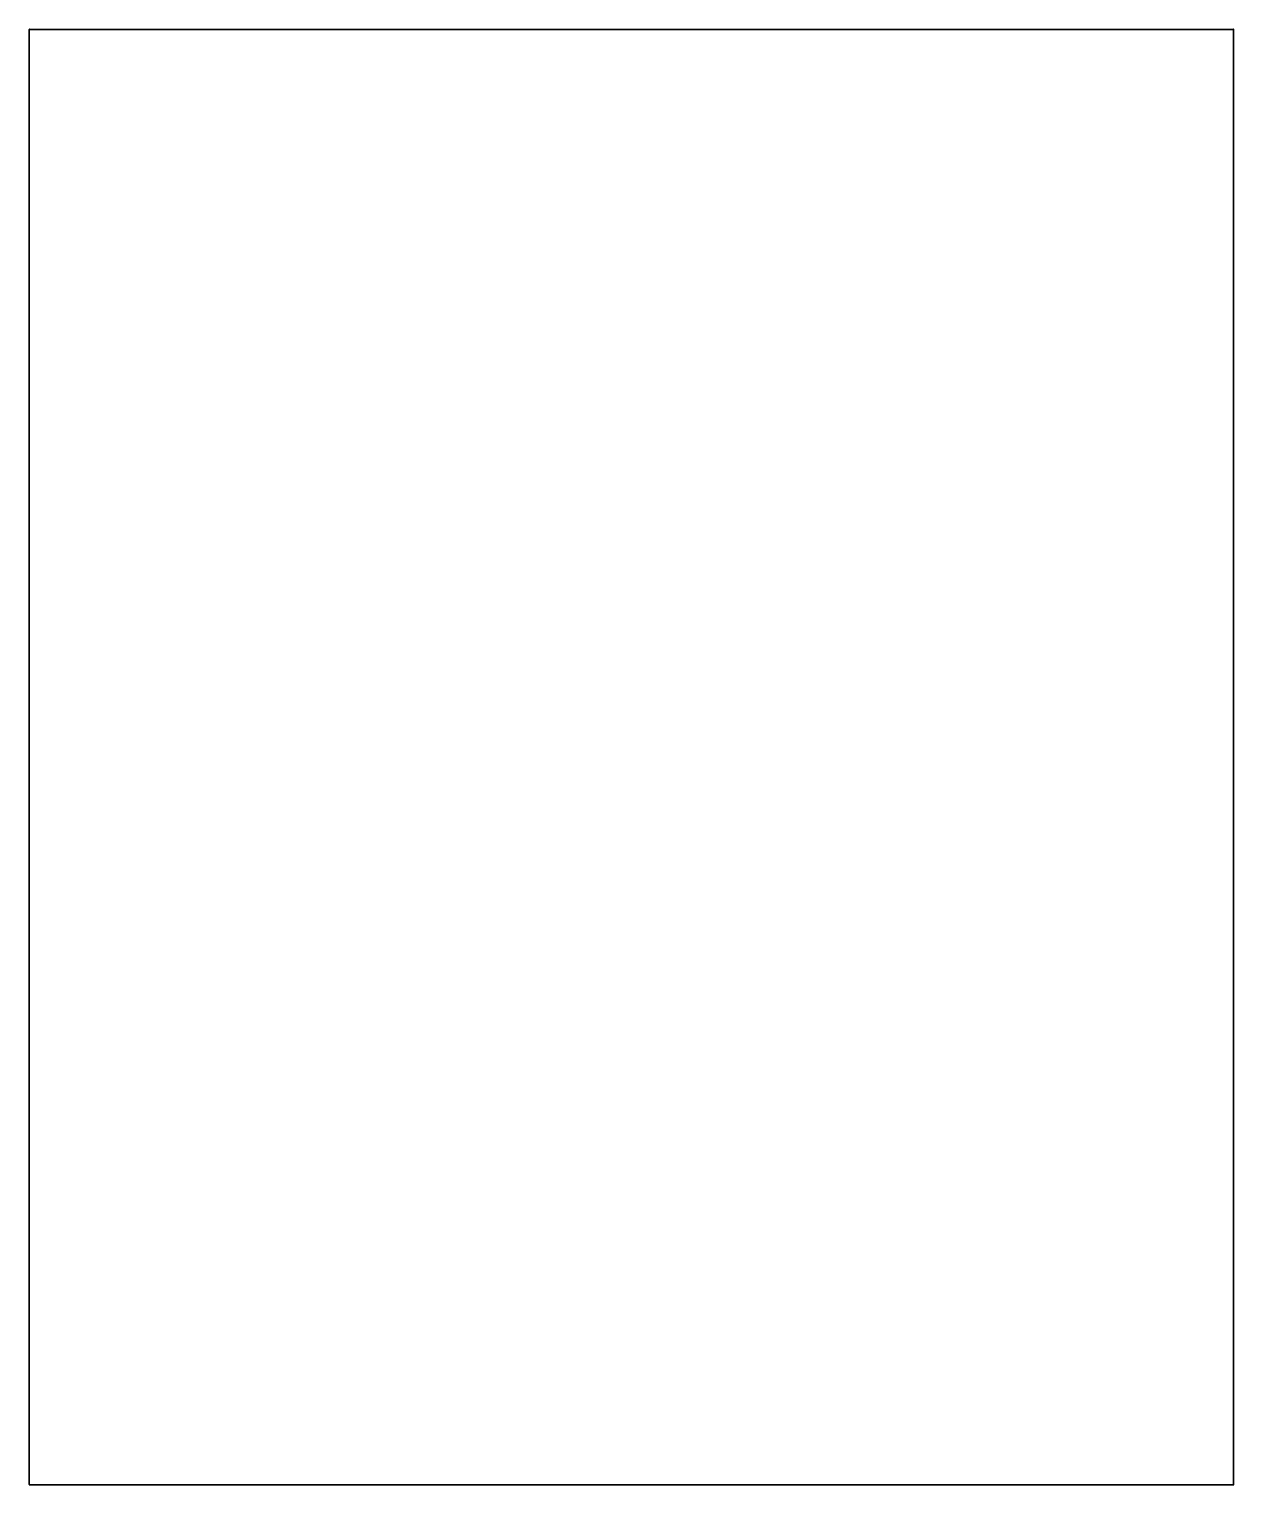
# Model space of a CAD drawing. Extents: x 168 to 427, y -372 to -59.
import ezdxf

# ---------------------------------------------------------------- set-up
doc = ezdxf.new("R2010")
doc.units = 0
doc.header["$MEASUREMENT"] = 0
doc.layers.add('BLACK', color=7, linetype='CONTINUOUS')

msp = doc.modelspace()

# ---------------------------------------------------------------- linework, layer by layer
at = {"layer": 'Black'}
for p, q in [((167.95, -372), (167.95, -59)), ((168, -58.95), (427, -58.95)), ((168, -59.05), (427, -59.05)), ((168.05, -372), (168.05, -59)), ((426.95, -372), (426.95, -59)), ((427.05, -372), (427.05, -59)), ((168, -371.95), (427, -371.95)), ((168, -372.05), (427, -372.05))]:
    msp.add_line(p, q, dxfattribs=at)
for centre, start, end in [((168, -59), 360, 540), ((168, -59), 90, 270), ((427, -59), 360, 540), ((427, -59), 270, 450), ((168, -372), 90, 270), ((168, -372), 180, 360), ((427, -372), 180, 360), ((427, -372), 270, 450)]:
    msp.add_arc(centre, 0.05, start, end, dxfattribs=at)

doc.saveas('drawing.dxf')
